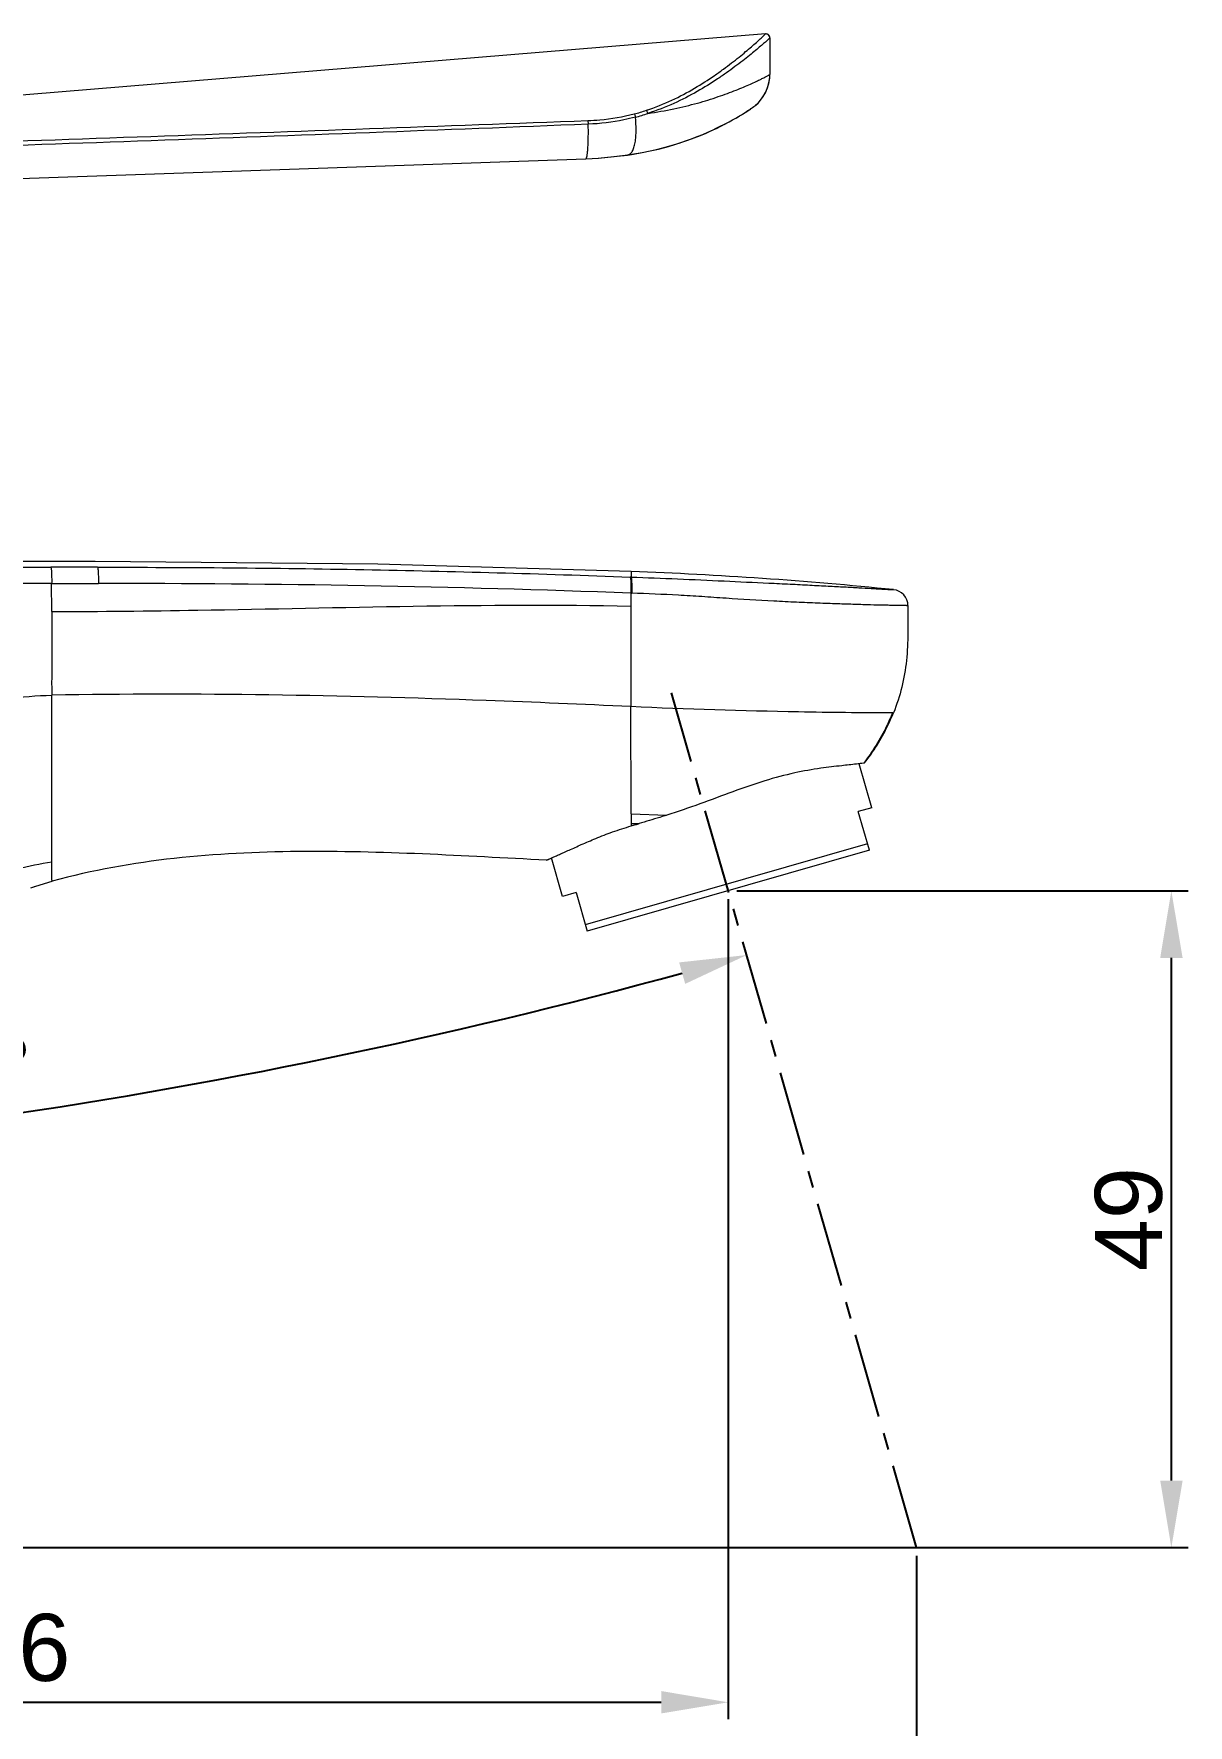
# Model space of a CAD drawing. Header units: millimetres. Extents: x 1931 to 2525, y -1753 to -1333.
# Drawn here: x 2133.4 to 2219.5, y -1669 to -1542.9 of the extents above; entities that cross this region are included whole.
import ezdxf

# ---------------------------------------------------------------- set-up
doc = ezdxf.new("R2010")
doc.units = ezdxf.units.MM
doc.header["$LTSCALE"] = 0.1
doc.linetypes.add('CENTERX2', pattern=[101.6, 63.5, -12.7, 12.7, -12.7])
doc.layers.get('0').update_dxf_attribs({"lineweight": 13})
doc.layers.add('CENTER', color=1, linetype='CENTERX2')
doc.layers.add('DIM', color=3, linetype='Continuous', lineweight=9)
doc.styles.get("Standard").update_dxf_attribs({"font": 'arial.ttf'})
doc.dimstyles.new('ISO-25', dxfattribs={"dimtxt": 2.5, "dimasz": 2.5, "dimexe": 1.25, "dimexo": 0.625, "dimtad": 1, "dimdec": 1, "dimtxsty": 'Standard', "dimcen": 2.5, "dimadec": 0, "dimazin": 0, "dimtfac": 1, "dimtdec": 1, "dimtmove": 0, "dimatfit": 3, "dimfxl": 0, "dimarcsym": 0})

# ---------------------------------------------------------------- blocks, each defined once
blk = doc.blocks.new('*D8')
at = {"layer": 'Defpoints', "color": 0}
for p in [(2180.95, -1592.06), (2069.61, -1597.62), (2109.04, -1626.21), (2199.22, -1655.79), (2069.61, -1701.68)]:
    blk.add_point(p, dxfattribs=at)
at = {"layer": 'DIM', "color": 3, "linetype": 'ByBlock', "lineweight": -2}
blk.add_arc((2069.61, -1203.76), 424.28, 270.6752, 285.3248, dxfattribs=at)
at = {"layer": 'DIM', "color": 3}
for points in [[(2181.52, -1612.16), (2181.97, -1613.76), (2186.56, -1611.61)], [(2074.61, -1628.85), (2074.6, -1627.18), (2069.61, -1628.04)]]:
    blk.add_solid(points, dxfattribs=at)
at = {"layer": 'DIM', "color": 3, "insert": (2128.21, -1620.77), "char_height": 5, "attachment_point": 5, "rotation": 8}
blk.add_mtext('16°', dxfattribs=at)
blk = doc.blocks.new('*D9')
at = {"layer": 'Defpoints', "color": 0}
for p in [(2185.18, -1606.82), (2069.61, -1655.79), (2185.18, -1667.32)]:
    blk.add_point(p, dxfattribs=at)
at = {"layer": 'DIM', "color": 3, "linetype": 'ByBlock', "lineweight": -2}
for p, q in [((2185.18, -1607.44), (2185.18, -1668.57)), ((2069.61, -1656.41), (2069.61, -1668.57)), ((2074.61, -1667.32), (2180.18, -1667.32))]:
    blk.add_line(p, q, dxfattribs=at)
at = {"layer": 'DIM', "color": 3}
for points in [[(2074.61, -1666.48), (2074.61, -1668.15), (2069.61, -1667.32)], [(2180.18, -1666.48), (2180.18, -1668.15), (2185.18, -1667.32)]]:
    blk.add_solid(points, dxfattribs=at)
at = {"layer": 'DIM', "color": 3, "insert": (2127.39, -1663.69), "char_height": 5, "attachment_point": 5}
blk.add_mtext('115,6', dxfattribs=at)
blk = doc.blocks.new('*D10')
at = {"layer": 'Defpoints', "color": 0}
for p in [(2069.61, -1655.79), (2199.22, -1655.79), (2199.22, -1685.82)]:
    blk.add_point(p, dxfattribs=at)
at = {"layer": 'DIM', "color": 3, "linetype": 'ByBlock', "lineweight": -2}
for p, q in [((2069.61, -1656.41), (2069.61, -1687.07)), ((2199.22, -1656.41), (2199.22, -1687.07)), ((2074.61, -1685.82), (2194.22, -1685.82))]:
    blk.add_line(p, q, dxfattribs=at)
at = {"layer": 'DIM', "color": 3}
for points in [[(2074.61, -1684.99), (2074.61, -1686.65), (2069.61, -1685.82)], [(2194.22, -1684.99), (2194.22, -1686.65), (2199.22, -1685.82)]]:
    blk.add_solid(points, dxfattribs=at)
at = {"layer": 'DIM', "color": 3, "insert": (2134.42, -1682.19), "char_height": 5, "attachment_point": 5}
blk.add_mtext('129,6', dxfattribs=at)
blk = doc.blocks.new('*D11')
at = {"layer": 'Defpoints', "color": 0}
for p in [(2185.18, -1606.82), (2218.22, -1606.82), (2097.42, -1655.79)]:
    blk.add_point(p, dxfattribs=at)
at = {"layer": 'DIM', "color": 3, "linetype": 'ByBlock', "lineweight": -2}
for p, q in [((2185.81, -1606.82), (2219.47, -1606.82)), ((2218.22, -1650.79), (2218.22, -1611.82)), ((2098.05, -1655.79), (2219.47, -1655.79))]:
    blk.add_line(p, q, dxfattribs=at)
at = {"layer": 'DIM', "color": 3}
for points in [[(2217.39, -1611.82), (2219.06, -1611.82), (2218.22, -1606.82)], [(2217.39, -1650.79), (2219.06, -1650.79), (2218.22, -1655.79)]]:
    blk.add_solid(points, dxfattribs=at)
at = {"layer": 'DIM', "color": 3, "insert": (2215.05, -1631.3), "char_height": 5, "attachment_point": 5, "rotation": 90}
blk.add_mtext('49', dxfattribs=at)

msp = doc.modelspace()

# ---------------------------------------------------------------- linework, layer by layer
at = {"color": 7, "linetype": 'Continuous'}
for p, q in [((2187.95, -1542.94), (2086.33, -1551.3)), ((2187.95, -1542.94), (2187.95, -1542.94)), ((2188.18, -1543.01), (2188.13, -1542.97)), ((2188.23, -1543.07), (2188.18, -1543.01)), ((2188.28, -1543.23), (2188.28, -1545.97)), ((2188.27, -1546.23), (2188.28, -1545.97)), ((2187, -1548.43), (2187.09, -1548.36)), ((2187.09, -1548.36), (2187.23, -1548.25)), ((2174.72, -1549.4), (2174.74, -1549.67)), ((2177.66, -1551.97), (2177.66, -1551.97)), ((2174.56, -1552.24), (2174.56, -1552.24)), ((2174.56, -1552.24), (2174.56, -1552.24)), ((2115.35, -1582.7), (2134.67, -1582.7)), ((2138.15, -1582.7), (2134.67, -1582.7)), ((2177.93, -1583.43), (2177.86, -1583.43)), ((2177.94, -1583.02), (2177.93, -1583.43)), ((2134.73, -1583.91), (2102.26, -1583.89)), ((2134.74, -1586), (2134.73, -1583.91)), ((2134.73, -1583.91), (2138.22, -1583.91)), ((2177.91, -1584.63), (2177.98, -1584.63)), ((2177.91, -1584.63), (2177.91, -1593.09)), ((2134.74, -1604.68), (2134.74, -1592.24)), ((2177.93, -1601.08), (2177.91, -1593.09)), ((2197.5, -1593.56), (2197.43, -1593.56)), ((2195.89, -1600.63), (2194.95, -1597.35)), ((2195.35, -1597.29), (2195.28, -1597.3)), ((2177.93, -1601.08), (2177.94, -1601.79)), ((2177.93, -1601.08), (2180.59, -1601.18)), ((2195.89, -1600.63), (2194.88, -1600.92)), ((2195.71, -1603.8), (2194.88, -1600.92)), ((2177.94, -1601.79), (2177.94, -1601.81)), ((2178.06, -1601.82), (2177.94, -1601.81)), ((2177.94, -1601.99), (2178.11, -1601.94)), ((2178.32, -1601.83), (2178.06, -1601.82)), ((2178.11, -1601.94), (2178.29, -1601.88)), ((2178.24, -1601.8), (2178.53, -1601.81)), ((2178.39, -1601.83), (2178.32, -1601.83)), ((2178.33, -1601.87), (2178.48, -1601.83)), ((2178.47, -1601.83), (2178.39, -1601.83)), ((2178.48, -1601.83), (2178.53, -1601.81)), ((2195.57, -1603.32), (2174.52, -1609.36)), ((2195.71, -1603.8), (2174.66, -1609.84)), ((2172.82, -1607.24), (2172, -1604.37)), ((2133.54, -1606.47), (2134.78, -1606.11)), ((2133.19, -1606.59), (2133.54, -1606.47)), ((2133.4, -1606.52), (2133.44, -1606.51)), ((2133.44, -1606.51), (2133.54, -1606.47)), ((2173.83, -1606.95), (2172.82, -1607.24)), ((2173.83, -1606.95), (2174.66, -1609.84))]:
    msp.add_line(p, q, dxfattribs=at)
for points in [[(2188.28, -1543.23), (2188.25, -1543.11), (2188.17, -1543.01), (2188.06, -1542.95), (2187.95, -1542.94)], [(2187.21, -1548.26), (2187.39, -1548.1), (2187.58, -1547.89), (2187.77, -1547.63), (2187.95, -1547.33), (2188.09, -1547), (2188.2, -1546.63), (2188.27, -1546.23)], [(2187.23, -1548.25), (2187.4, -1548.09), (2187.59, -1547.87), (2187.79, -1547.61), (2187.97, -1547.3), (2188.11, -1546.96), (2188.21, -1546.59), (2188.27, -1546.21)], [(2177.66, -1551.97), (2178.11, -1551.9), (2178.75, -1551.79), (2179.37, -1551.66), (2179.97, -1551.52), (2180.55, -1551.37), (2181.12, -1551.21), (2181.65, -1551.04), (2182.17, -1550.86), (2182.65, -1550.69), (2183.1, -1550.51), (2183.53, -1550.33), (2183.93, -1550.15), (2184.3, -1549.98), (2184.64, -1549.81), (2184.96, -1549.65), (2185.25, -1549.49), (2185.51, -1549.35)], [(2177.69, -1551.96), (2178.13, -1551.89), (2178.75, -1551.78), (2179.35, -1551.66), (2179.92, -1551.53), (2180.47, -1551.39), (2181, -1551.24), (2181.51, -1551.08), (2181.99, -1550.92), (2182.45, -1550.75), (2182.87, -1550.59), (2183.28, -1550.43), (2183.66, -1550.26), (2184.01, -1550.11), (2184.34, -1549.95), (2184.64, -1549.8), (2184.93, -1549.66), (2185.19, -1549.52), (2185.42, -1549.39), (2185.64, -1549.27), (2185.84, -1549.16), (2186.01, -1549.05), (2186.17, -1548.96), (2186.31, -1548.87), (2186.44, -1548.8), (2186.55, -1548.73), (2186.65, -1548.66), (2186.73, -1548.61), (2186.81, -1548.56), (2186.87, -1548.51), (2186.94, -1548.47)], [(2185.51, -1549.35), (2185.74, -1549.22), (2185.95, -1549.1), (2186.13, -1548.99), (2186.29, -1548.89), (2186.43, -1548.8), (2186.56, -1548.72), (2186.67, -1548.65), (2186.76, -1548.59), (2186.84, -1548.54), (2186.92, -1548.48), (2187.01, -1548.42)], [(2174.56, -1552.24), (2175.51, -1552.19), (2176.68, -1552.09), (2177.69, -1551.96)], [(2174.56, -1552.24), (2175.49, -1552.19), (2176.66, -1552.09), (2177.66, -1551.97)], [(2131.65, -1553.74), (2152.47, -1553.01), (2174.56, -1552.24)], [(2177.94, -1583.02), (2159.05, -1582.47), (2137.97, -1582.27), (2121.28, -1582.27)]]:
    msp.add_lwpolyline(points, dxfattribs=at)
for centre, radius, start, end in [((2187.98, -1543.24), 0.303, 60.4911, 71.7673), ((2187.98, -1543.24), 0.304, 24.1453, 33.6416), ((2185.27, -1545.96), 3.01, 344.3969, 345.8728), ((2185.28, -1545.97), 3, 345.8673, 0.0044), ((2174.56, -1534.88), 14.48, 284.4197, 288.1975), ((2174.58, -1535.28), 14.35, 284.8455, 288.7435), ((2177.61, -1551.66), 0.308, 273.6511, 278.1552), ((2174.56, -1552.21), 0.0253, 264.1512, 270.9764), ((2166.14, -1894.64), 311.85, 84.2289, 87.831), ((2138.87, -2643.33), 1059.42, 87.88819, 90.03538), ((2197.38, -1585.57), 1.2, 0, 84.3034), ((2181.76, -1511.28), 90.59, 267.5812, 267.7712), ((2211.88, -1601.76), 33.94, 180.0778, 180.3751), ((2172.73, -1582.66), 20.01, 286.1275, 286.2525)]:
    msp.add_arc(centre, radius, start, end, dxfattribs=at)
for points, knots in [([(2179.08, -1548.63), (2179.73, -1548.42), (2180.96, -1547.93), (2182.64, -1547.03), (2183.9, -1546.22), (2184.81, -1545.58), (2185.42, -1545.12), (2185.97, -1544.68), (2186.46, -1544.28), (2186.89, -1543.91), (2187.26, -1543.59), (2187.51, -1543.36), (2187.68, -1543.21), (2187.78, -1543.12), (2187.85, -1543.04), (2187.91, -1542.99), (2187.93, -1542.96), (2187.95, -1542.94), (2187.95, -1542.94)], [0, 0, 0, 0, 0.192299, 0.372831, 0.538133, 0.614437, 0.686328, 0.75325, 0.813722, 0.867109, 0.912774, 0.949819, 0.964654, 0.976939, 0.986673, 0.993803, 0.998262, 1, 1, 1, 1]), ([(2188.28, -1543.23), (2188.28, -1543.24), (2188.26, -1543.26), (2188.23, -1543.29), (2188.17, -1543.34), (2188.1, -1543.41), (2188, -1543.5), (2187.83, -1543.65), (2187.56, -1543.88), (2187.19, -1544.19), (2186.75, -1544.56), (2186.24, -1544.96), (2185.67, -1545.39), (2185.05, -1545.84), (2184.12, -1546.48), (2182.83, -1547.28), (2181.11, -1548.17), (2179.85, -1548.65), (2179.19, -1548.86)], [0, 0, 0, 0, 0.001716, 0.006142, 0.013224, 0.0229, 0.035115, 0.049869, 0.086727, 0.132186, 0.185361, 0.245629, 0.312373, 0.384129, 0.460357, 0.625738, 0.806755, 1, 1, 1, 1]), ([(2179.19, -1548.86), (2179.84, -1548.77), (2181.08, -1548.55), (2182.83, -1548.13), (2184.16, -1547.72), (2185.11, -1547.38), (2185.74, -1547.14), (2186.31, -1546.91), (2186.81, -1546.69), (2187.24, -1546.5), (2187.6, -1546.32), (2187.85, -1546.2), (2188.01, -1546.11), (2188.11, -1546.06), (2188.18, -1546.03), (2188.23, -1546), (2188.26, -1545.98), (2188.28, -1545.97), (2188.28, -1545.97)], [0, 0, 0, 0, 0.204933, 0.394684, 0.563551, 0.639836, 0.71043, 0.774492, 0.831306, 0.880857, 0.922665, 0.955892, 0.969083, 0.97997, 0.988544, 0.994765, 0.998593, 1, 1, 1, 1]), ([(2109.51, -1551.66), (2112.23, -1551.58), (2117.67, -1551.43), (2128.53, -1551.05), (2142.12, -1550.58), (2158.42, -1550), (2169.29, -1549.6), (2174.72, -1549.4)], [0, 0, 0, 0, 0.124972, 0.249968, 0.499976, 0.749987, 1, 1, 1, 1]), ([(2174.74, -1549.67), (2169.31, -1549.89), (2158.44, -1550.31), (2142.15, -1550.91), (2128.56, -1551.38), (2117.7, -1551.77), (2112.26, -1551.92), (2109.54, -1552)], [0, 0, 0, 0, 0.250007, 0.500011, 0.750011, 0.875009, 1, 1, 1, 1]), ([(2174.56, -1552.24), (2174.58, -1552.24), (2174.62, -1552.15), (2174.66, -1552.01), (2174.69, -1551.76), (2174.72, -1551.44), (2174.74, -1551.04), (2174.75, -1550.44), (2174.75, -1549.98), (2174.74, -1549.67)], [0, 0, 0, 0, 0.026555, 0.085957, 0.18158, 0.311671, 0.467848, 0.640629, 1, 1, 1, 1]), ([(2174.72, -1549.4), (2175.02, -1549.39), (2176.17, -1549.31), (2177.33, -1549.12), (2178.16, -1548.9)], [0, 0, 0, 0, 0.254309, 1, 1, 1, 1]), ([(2178.26, -1549.15), (2177.97, -1549.22), (2176.82, -1549.49), (2175.64, -1549.64), (2174.74, -1549.67)], [0, 0, 0, 0, 0.245432, 1, 1, 1, 1]), ([(2177.69, -1551.96), (2177.75, -1551.95), (2177.89, -1551.88), (2178.04, -1551.68), (2178.16, -1551.39), (2178.25, -1551.02), (2178.3, -1550.58), (2178.32, -1549.95), (2178.29, -1549.47), (2178.26, -1549.15)], [0, 0, 0, 0, 0.061224, 0.139925, 0.243549, 0.371946, 0.519806, 0.6792, 1, 1, 1, 1]), ([(2178.16, -1548.9), (2178.17, -1548.92), (2178.22, -1548.99), (2178.24, -1549.08), (2178.26, -1549.15)], [0, 0, 0, 0, 0.215071, 1, 1, 1, 1]), ([(2179.19, -1548.86), (2179.18, -1548.84), (2179.16, -1548.76), (2179.12, -1548.68), (2179.08, -1548.63)], [0, 0, 0, 0, 0.267829, 1, 1, 1, 1]), ([(2134.67, -1582.7), (2134.68, -1582.7), (2134.68, -1582.74), (2134.7, -1582.82), (2134.71, -1582.93), (2134.72, -1583.08), (2134.73, -1583.26), (2134.73, -1583.54), (2134.74, -1583.76), (2134.73, -1583.91)], [0, 0, 0, 0, 0.029298, 0.092322, 0.187883, 0.312445, 0.461685, 0.630297, 1, 1, 1, 1]), ([(2138.15, -1582.7), (2138.16, -1582.7), (2138.17, -1582.74), (2138.18, -1582.81), (2138.19, -1582.92), (2138.2, -1583.08), (2138.21, -1583.26), (2138.22, -1583.54), (2138.22, -1583.75), (2138.22, -1583.89)], [0, 0, 0, 0, 0.026415, 0.086061, 0.182035, 0.31124, 0.468, 0.642203, 1, 1, 1, 1]), ([(2138.15, -1582.7), (2141.46, -1582.7), (2148.08, -1582.72), (2161.32, -1582.91), (2171.25, -1583.18), (2177.86, -1583.43)], [0, 0, 0, 0, 0.250072, 0.500153, 1, 1, 1, 1]), ([(2177.86, -1583.43), (2177.87, -1583.44), (2177.88, -1583.48), (2177.9, -1583.55), (2177.91, -1583.66), (2177.92, -1583.88), (2177.92, -1584.21), (2177.92, -1584.49), (2177.91, -1584.63)], [0, 0, 0, 0, 0.028954, 0.090091, 0.186744, 0.315905, 0.644936, 1, 1, 1, 1]), ([(2177.93, -1583.43), (2177.94, -1583.44), (2177.95, -1583.48), (2177.96, -1583.55), (2177.97, -1583.67), (2177.98, -1583.88), (2177.99, -1584.21), (2177.98, -1584.48), (2177.98, -1584.63)], [0, 0, 0, 0, 0.031956, 0.096118, 0.191893, 0.316021, 0.631958, 1, 1, 1, 1]), ([(2177.93, -1583.43), (2179.09, -1583.48), (2181.4, -1583.56), (2184.83, -1583.72), (2187.62, -1583.85), (2189.76, -1583.95), (2191.23, -1584.03), (2192.59, -1584.1), (2193.8, -1584.16), (2194.87, -1584.22), (2195.66, -1584.27), (2196.2, -1584.3), (2196.54, -1584.32), (2196.82, -1584.33), (2197.06, -1584.35), (2197.22, -1584.36), (2197.33, -1584.36), (2197.39, -1584.37), (2197.43, -1584.37), (2197.47, -1584.37), (2197.48, -1584.37), (2197.5, -1584.37), (2197.5, -1584.37)], [0, 0, 0, 0, 0.177679, 0.354808, 0.525157, 0.605958, 0.681748, 0.751476, 0.813687, 0.868366, 0.914912, 0.934568, 0.951689, 0.966273, 0.978317, 0.987798, 0.991546, 0.994611, 0.996982, 0.998665, 0.999668, 1, 1, 1, 1]), ([(2198.58, -1585.57), (2198.58, -1585.56), (2198.56, -1585.57), (2198.55, -1585.56), (2198.51, -1585.57), (2198.46, -1585.56), (2198.4, -1585.56), (2198.28, -1585.56), (2198.1, -1585.56), (2197.85, -1585.55), (2197.54, -1585.55), (2197.18, -1585.54), (2196.59, -1585.53), (2195.74, -1585.51), (2194.59, -1585.47), (2193.28, -1585.43), (2191.82, -1585.38), (2190.24, -1585.31), (2187.96, -1585.2), (2185.6, -1585.06), (2183.23, -1584.89), (2180.88, -1584.75), (2179.14, -1584.67), (2177.98, -1584.63)], [0, 0, 0, 0, 0.00034, 0.001366, 0.003087, 0.005514, 0.008651, 0.012487, 0.022195, 0.034531, 0.049469, 0.067009, 0.087147, 0.134831, 0.190802, 0.254404, 0.325567, 0.402777, 0.484991, 0.658291, 0.746192, 0.830786, 1, 1, 1, 1]), ([(2134.74, -1586), (2134.73, -1586.52), (2134.74, -1587.3), (2134.74, -1588.34), (2134.74, -1589.12), (2134.74, -1589.9), (2134.73, -1590.55), (2134.74, -1591.07), (2134.72, -1591.4), (2134.74, -1591.66), (2134.74, -1591.85), (2134.73, -1592.05), (2134.75, -1592.18), (2134.74, -1592.24)], [0, 0, 0, 0, 0.250001, 0.375001, 0.5, 0.624998, 0.749998, 0.8125, 0.875001, 0.906253, 0.937499, 0.968748, 1, 1, 1, 1]), ([(2134.74, -1586), (2138.37, -1586), (2147.35, -1585.9), (2161.74, -1585.55), (2172.51, -1585.49), (2177.91, -1585.59)], [0, 0, 0, 0, 0.252171, 0.624517, 1, 1, 1, 1]), ([(2198.58, -1585.57), (2198.58, -1586.24), (2198.58, -1587.6), (2198.5, -1590.31), (2198, -1592.31), (2197.5, -1593.56)], [0, 0, 0, 0, 0.249514, 0.50344, 1, 1, 1, 1]), ([(2098.51, -1628.82), (2099.57, -1626.83), (2101.73, -1622.87), (2105.01, -1616.96), (2108.48, -1611.16), (2111.67, -1606.51), (2114.5, -1603.01), (2117.57, -1599.72), (2121.01, -1596.76), (2124.92, -1594.51), (2129.1, -1592.83), (2132.49, -1592.27), (2134.74, -1592.24)], [0, 0, 0, 0, 0.125181, 0.250327, 0.375433, 0.500485, 0.563007, 0.625519, 0.750353, 0.812831, 0.875312, 1, 1, 1, 1]), ([(2177.91, -1593.09), (2174.32, -1592.92), (2159.94, -1592.31), (2145.53, -1592.05), (2134.74, -1592.24)], [0, 0, 0, 0, 0.249878, 1, 1, 1, 1]), ([(2197.43, -1593.56), (2195.09, -1593.56), (2188.59, -1593.48), (2182.08, -1593.29), (2177.91, -1593.09)], [0, 0, 0, 0, 0.358561, 1, 1, 1, 1]), ([(2197.43, -1593.56), (2197.29, -1593.89), (2196.71, -1595.21), (2195.94, -1596.45), (2195.28, -1597.3)], [0, 0, 0, 0, 0.25098, 1, 1, 1, 1]), ([(2195.35, -1597.29), (2196.01, -1596.44), (2196.78, -1595.21), (2197.36, -1593.89), (2197.5, -1593.56)], [0, 0, 0, 0, 0.749129, 1, 1, 1, 1]), ([(2195.28, -1597.3), (2195.1, -1597.33), (2194.56, -1597.4), (2193.49, -1597.51), (2191.95, -1597.69), (2190.03, -1598.03), (2187.83, -1598.61), (2185.49, -1599.44), (2183.07, -1600.35), (2181.42, -1600.92), (2180.59, -1601.18)], [0, 0, 0, 0, 0.036379, 0.108053, 0.21126, 0.340945, 0.491552, 0.656618, 0.828673, 1, 1, 1, 1]), ([(2180.59, -1601.18), (2180.42, -1601.24), (2179.73, -1601.45), (2179.05, -1601.66), (2178.53, -1601.81)], [0, 0, 0, 0, 0.255526, 1, 1, 1, 1]), ([(2171.63, -1604.54), (2171.63, -1604.54), (2171.64, -1604.53), (2171.66, -1604.52), (2171.69, -1604.51), (2171.74, -1604.49), (2171.8, -1604.46), (2171.91, -1604.41), (2172.08, -1604.34), (2172.32, -1604.23), (2172.61, -1604.1), (2172.94, -1603.95), (2173.49, -1603.71), (2174.28, -1603.35), (2175.35, -1602.89), (2176.58, -1602.41), (2177.47, -1602.12), (2177.94, -1601.99)], [0, 0, 0, 0, 0.001088, 0.004349, 0.009777, 0.017364, 0.027104, 0.038991, 0.069137, 0.10764, 0.154324, 0.208948, 0.271218, 0.417396, 0.589831, 0.785263, 1, 1, 1, 1]), ([(2171.63, -1604.54), (2168.54, -1604.38), (2162.38, -1604.03), (2153.12, -1603.78), (2143.86, -1604.21), (2137.76, -1605.29), (2134.78, -1606.1)], [0, 0, 0, 0, 0.250073, 0.500129, 0.750135, 1, 1, 1, 1]), ([(2134.74, -1604.68), (2133.01, -1604.94), (2129.6, -1605.89), (2124.96, -1608.45), (2120.95, -1611.88), (2117.47, -1615.84), (2114.39, -1620.13), (2110.68, -1626.09), (2108.15, -1630.72), (2106.46, -1633.8)], [0, 0, 0, 0, 0.124647, 0.24937, 0.374252, 0.499271, 0.624387, 0.749572, 1, 1, 1, 1]), ([(2134.78, -1606.11), (2134.77, -1606.11), (2134.76, -1606.07), (2134.75, -1606.02), (2134.74, -1605.92), (2134.74, -1605.77), (2134.74, -1605.57), (2134.74, -1605.2), (2134.74, -1604.9), (2134.74, -1604.68)], [0, 0, 0, 0, 0.016412, 0.057228, 0.127217, 0.22954, 0.366178, 0.538702, 1, 1, 1, 1]), ([(2134.78, -1606.11), (2134.78, -1606.11), (2134.78, -1606.11), (2134.78, -1606.11), (2134.78, -1606.11)], [0, 0, 0, 0, 0.495777, 1, 1, 1, 1])]:
    msp.add_open_spline(points, degree=3, knots=knots, dxfattribs=at)
for points in [[(2188.07, -1542.95), (2188.03, -1542.94), (2187.99, -1542.93), (2187.95, -1542.94)], [(2188.28, -1543.23), (2188.28, -1543.19), (2188.27, -1543.15), (2188.25, -1543.11)], [(2195.35, -1597.29), (2195.35, -1597.29), (2195.35, -1597.29), (2195.35, -1597.29)]]:
    msp.add_open_spline(points, degree=3, dxfattribs=at)
at = {"layer": 'CENTER', "color": 1}
msp.add_line((2199.22, -1655.79), (2180.95, -1592.06), dxfattribs=at)

# ---------------------------------------------------------------- dimensions: what is measured, and where the dimension line sits
at = {"layer": 'DIM', "color": 7}
dim = msp.add_angular_dim_2l(base=(2109.04, -1626.21), line1=((2199.22, -1655.79), (2180.95, -1592.06)), line2=((2069.61, -1597.62), (2069.61, -1701.68)), dimstyle='ISO-25', override={"dimtxt": 5, "dimasz": 5, "dimcen": 5, "dimclrd": 3, "dimclre": 3, "dimclrt": 3, "dimfxl": 1.25, "dimarcsym": 1}, dxfattribs=at)
dim.commit()
dim.dimension.update_dxf_attribs({"geometry": '*D8', "text_midpoint": (2128.21, -1620.77)})
for base, p2, picture, middle in [((2185.18, -1667.32), (2185.18, -1606.82), '*D9', (2127.39, -1663.69)), ((2199.22, -1685.82), (2199.22, -1655.79), '*D10', (2134.42, -1682.19))]:
    dim = msp.add_linear_dim(base=base, p1=(2069.61, -1655.79), p2=p2, dimstyle='ISO-25', override={"dimtxt": 5, "dimasz": 5, "dimcen": 5, "dimclrd": 3, "dimclre": 3, "dimclrt": 3, "dimfxl": 1.25, "dimarcsym": 1}, dxfattribs=at)
    dim.commit()
    dim.dimension.update_dxf_attribs({"geometry": picture, "text_midpoint": middle})
dim = msp.add_linear_dim(base=(2218.22, -1606.82), p1=(2097.42, -1655.79), p2=(2185.18, -1606.82), angle=90, dimstyle='ISO-25', override={"dimtxt": 5, "dimasz": 5, "dimcen": 5, "dimclrd": 3, "dimclre": 3, "dimclrt": 3, "dimfxl": 1.25, "dimarcsym": 1}, dxfattribs=at)
dim.commit()
dim.dimension.update_dxf_attribs({"geometry": '*D11', "text_midpoint": (2215.05, -1631.3)})

doc.saveas('drawing.dxf')
